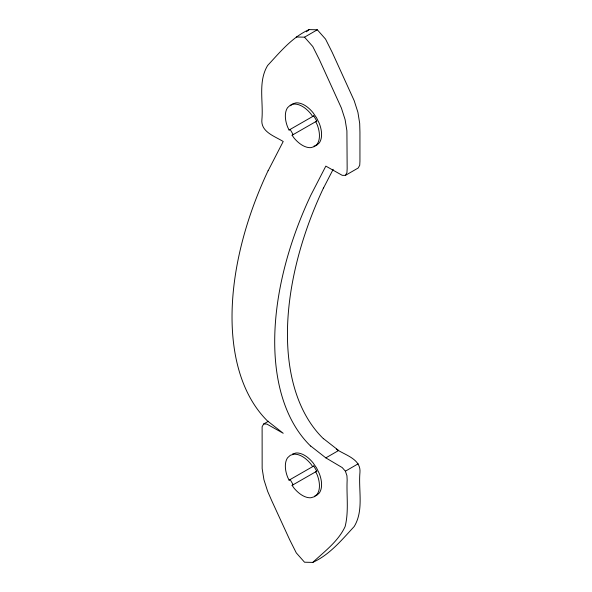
<?xml version="1.0" encoding="UTF-8"?>
<svg xmlns="http://www.w3.org/2000/svg" width="592" height="592" viewBox="0 0 592 592"><rect width="100%" height="100%" fill="white"/><g stroke="black" fill="none" stroke-linecap="round" stroke-linejoin="round"><path stroke-width="0.89" d="M268.117 170.77L283.213 141.503C274.851 136.234 260.569 132.001 261.901 119.473C263.514 101.698 257.831 81.666 267.643 65.475C280.09 52.074 292.041 37.333 309.068 29.6L317.312 29.785L325.556 39.116L332.179 52.318L354.194 100.677L357.901 112.251L359.692 123.41L359.943 132.134L359.943 161.313L359.729 165.272L358.182 168.01L345.395 175.395L342.213 175.321L325.837 166.115L310.741 195.375A256.913 148.333 -60 0 0 310.682 446.131M323.528 187.997L333.178 169.297M345.395 175.395L346.934 172.657L347.156 168.69L346.905 130.795L345.106 119.628L341.406 108.062L319.391 59.696L312.768 46.502L304.525 37.17L296.281 36.985M268.45 421.215L263.655 423.99L262.115 426.728L262.152 468.59L263.943 479.749L267.643 491.323L271.809 500.869L289.658 539.682L296.281 552.884L304.525 562.215L312.768 562.4C329.803 554.667 341.747 539.926 354.194 526.525C364.006 510.334 358.323 490.302 359.943 472.527C361.187 458.926 344.966 455.159 336.263 449.128M290.435 105.761L292.47 103.918L296 102.86A24.361 14.067 60 0 1 313.05 112.709L316.579 117.838L319.295 123.432A23.584 13.616 60 0 1 319.295 142.879L316.579 145.343L313.938 146.135M306.419 31.82L309.068 29.6M312.768 562.4C324.446 551.529 338.232 541.354 345.106 526.614C348.969 511.355 346.379 495.452 347.156 479.912L346.934 475.702L345.395 471.18L342.213 467.576L325.837 457.882L310.741 446.05M304.525 37.17L317.312 29.785M289.066 130.033L290.132 129.419L293.166 134.606L292.1 135.22L293.869 137.781A24.361 14.067 60 0 0 310.918 147.63L314.448 146.579L317.164 144.115A23.584 13.616 60 0 0 317.164 124.66L315.721 121.686L316.787 121.064L313.753 115.884L289.066 130.033L287.631 127.058A23.584 13.616 60 0 1 287.623 107.611L290.339 105.147L293.869 104.096A24.361 14.067 60 0 1 310.918 113.938L312.687 116.506L313.753 115.884M325.837 457.882L338.631 450.497L323.528 438.665M289.074 480.164L290.139 479.55L293.166 484.73L292.1 485.344L293.869 487.904A24.361 14.067 60 0 0 310.918 497.754L314.448 496.695L317.164 494.239A23.584 13.616 60 0 0 317.164 474.784L315.721 471.809L316.787 471.195L313.753 466.008L289.074 480.164L287.631 477.182A23.584 13.616 60 0 1 287.623 457.734L290.339 455.27L293.869 454.219A24.361 14.067 60 0 1 310.918 464.061L312.687 466.629L313.753 466.008M345.395 471.18L358.182 463.795M292.1 135.22L316.787 121.064M292.1 485.344L316.787 471.195M292.47 454.034L296 452.984A24.361 14.067 60 0 1 313.05 462.833L316.579 467.961L319.295 473.556A23.584 13.616 60 0 1 319.295 493.003L316.579 495.467L314.818 495.992M263.655 423.99L266.844 424.064L283.213 433.27L268.117 421.437M323.469 438.753A256.913 148.333 -60 0 1 323.469 187.975M268.058 421.526A256.913 148.333 -60 0 1 268.058 170.748"/></g></svg>
